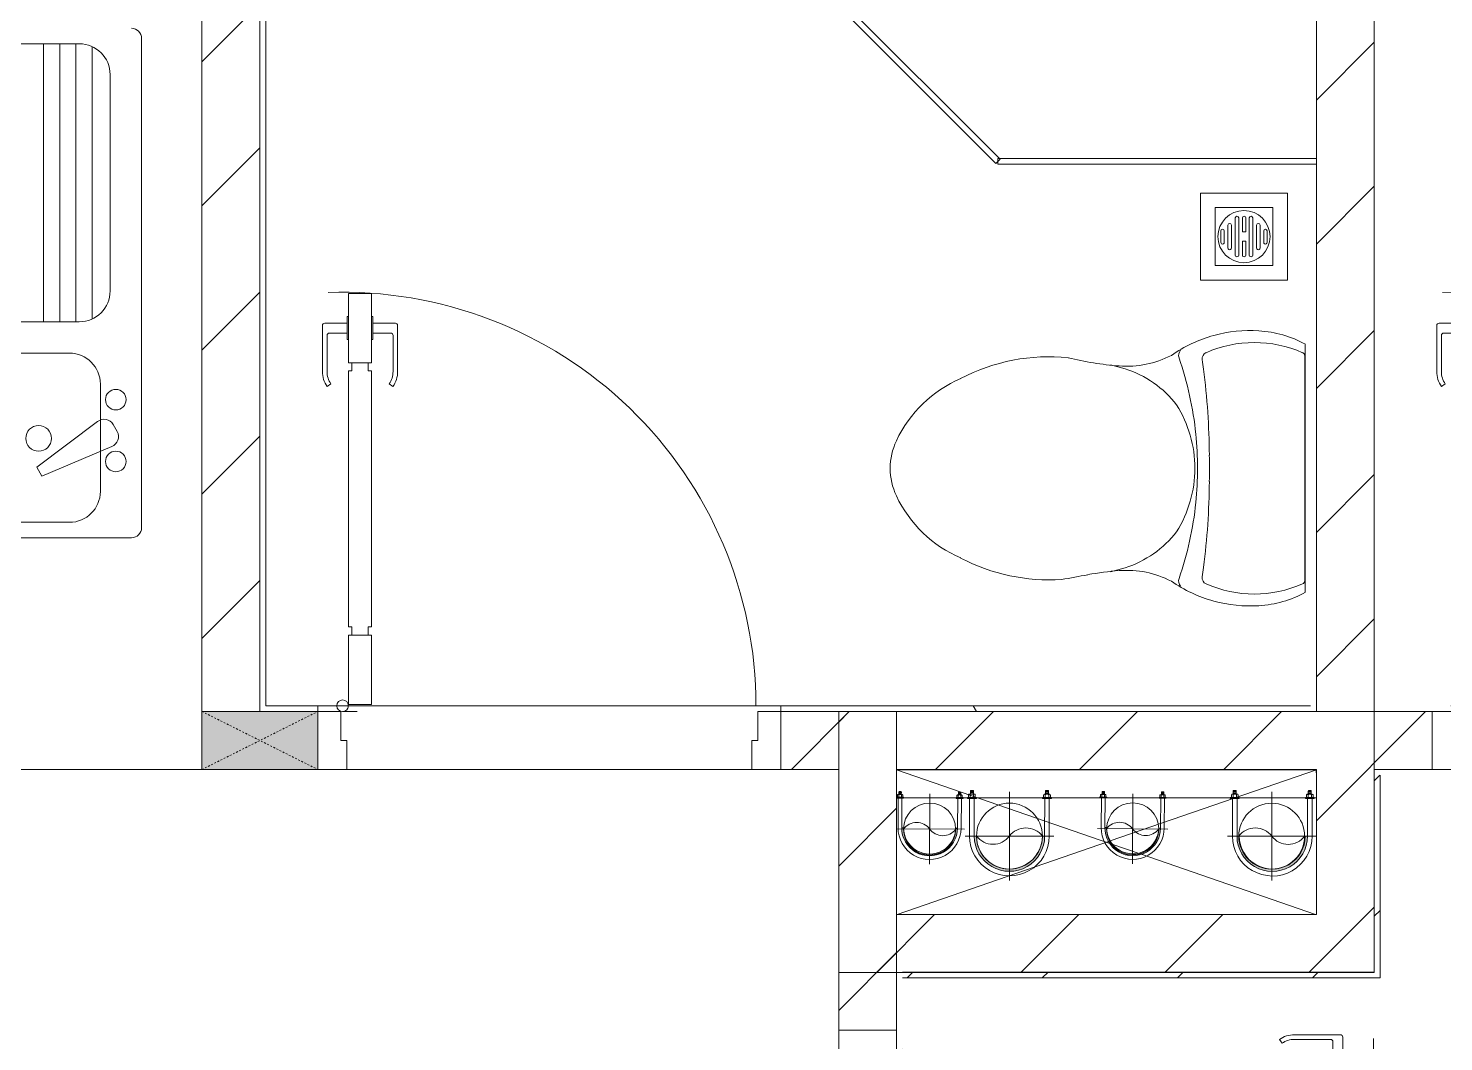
# Model space of a CAD drawing. Header units: millimetres. Extents: x -24439 to 198341, y -52871 to 149926.
# Drawn here: x 73128 to 75573, y 30667 to 32417 of the extents above; entities that cross this region are included whole.
import ezdxf

# ---------------------------------------------------------------- set-up
doc = ezdxf.new("R2010")
doc.units = ezdxf.units.MM
doc.linetypes.add('Dash', pattern=[6, 3, -3])
doc.linetypes.add('IMPORT-CENTER _3_', pattern=[10.16, 6.35, -1.27, 1.27, -1.27])
for name, color, linetype, lineweight in [('0-1', 7, 'Continuous', 5), ('0-2', 9, 'Continuous', 9), ('A-CLNG', 13, 'Continuous', 9), ('A-DETL-GENF-1', 9, 'Continuous', 9), ('A-DOOR-1', 9, 'Continuous', 9), ('A-FLOR-1', 9, 'Continuous', 9), ('A-GLAZ-CURT-1', 9, 'Continuous', 9), ('A-WALL-1', 253, 'Continuous', 18), ('A-WALL-2', 9, 'Continuous', 9), ('A-WALL-3', 113, 'Continuous', 18), ('A-WALL-PATT-1', 10, 'Continuous', 9), ('A-WALL-PATT-2', 9, 'Continuous', 9), ('A-WALL-PATT-3', 111, 'Continuous', 9), ('G-IMPT', 8, 'Continuous', 9), ('G-IMPT-2', 8, 'IMPORT-CENTER _3_', 9), ('I-FURN-1', 9, 'Continuous', 9), ('I-WALL-1', 253, 'Continuous', 18), ('I-WALL-2', 9, 'Continuous', 9), ('M-EQPM', 50, 'Continuous', 9), ('M-EQPM-1', 9, 'Continuous', 9), ('P-SANR-FIXT-1', 9, 'Continuous', 9), ('S-COLS-2', 253, 'Continuous', 18), ('S-COLS-3', 9, 'Continuous', 9), ('S-COLS-HDLN-1', 9, 'Dash', 9)]:
    doc.layers.add(name, color=color, linetype=linetype, lineweight=lineweight)
pattern_1 = [(45, (0, 0), (-124.4508, 124.4508), [])]
pattern_2 = [(45, (0, 0), (-116.67262, 116.67262), [])]

# ---------------------------------------------------------------- blocks, each defined once
blk = doc.blocks.new('DOOR_CW_01 CANH MO-PANEL KINH - DIG_02-800x2200-CỬA NHÔM KÍNH-400864-TKCS_MB ĐỊNH VỊ CAO ĐỘ THIẾT KẾ')
at = {"layer": 'A-DETL-GENF-1'}
for p, q in [((-347, 772), (-307, 772)), ((-347, 652), (-347, 772)), ((-307, 772), (-307, 652)), ((-392, 637), (-392, 716.5)), ((-349, 720.5), (-388, 720.5)), ((-349, 731.8), (-347, 731.8)), ((-349, 692.2), (-349, 731.8)), ((-347, 692.2), (-347, 731.8)), ((-307, 692.2), (-307, 731.8)), ((-305, 731.8), (-307, 731.8)), ((-305, 692.2), (-305, 731.8)), ((-305, 720.5), (-266, 720.5)), ((-262, 637), (-262, 716.5)), ((-384, 699.5), (-384, 637)), ((-349, 703.5), (-380, 703.5)), ((-347, 692.2), (-349, 692.2)), ((-307, 692.2), (-305, 692.2)), ((-305, 703.5), (-274, 703.5)), ((-270, 699.5), (-270, 637)), ((-307, 652), (-347, 652)), ((-347, 638), (-341, 638)), ((-347, 638), (-347, 196)), ((-313, 652), (-341, 652)), ((-341, 652), (-341, 638)), ((-313, 638), (-313, 652)), ((-307, 638), (-313, 638)), ((-307, 196), (-307, 638)), ((-383.9, 611.2), (-377.3, 615.8)), ((-270.1, 611.2), (-276.7, 615.8)), ((-347, 196), (-341, 196)), ((-341, 196), (-341, 182)), ((-307, 196), (-313, 196)), ((-313, 182), (-313, 196)), ((-307, 182), (-347, 182)), ((-347, 182), (-347, 62)), ((-341, 182), (-313, 182)), ((-307, 62), (-307, 182)), ((-347, 62), (-307, 62))]:
    blk.add_line(p, q, dxfattribs=at)
blk.add_circle((-357, 60), 10, dxfattribs=at)
for centre, radius, start, end in [((-357, 60), 714, 360, 92), ((-388, 716.5), 4, 90, 180), ((-266, 716.5), 4, 0, 90), ((-380, 699.5), 4, 90, 180), ((-274, 699.5), 4, 0, 90), ((-347, 637), 45, 180, 215), ((-347, 637), 37, 180, 215), ((-307, 637), 37, 325, 0), ((-307, 637), 45, 325, 0)]:
    blk.add_arc(centre, radius, start, end, dxfattribs=at)
at = {"layer": 'A-DOOR-1'}
for p, q in [((-360, 50), (-400, 50)), ((-400, 50), (-400, -50)), ((-360, 0), (-360, 50)), ((-357, 50), (-332, 50)), ((400, 50), (360, 50)), ((360, 50), (360, 0)), ((400, -50), (400, 50)), ((-350, 0), (-360, 0)), ((-350, -50), (-350, 0)), ((360, 0), (350, 0)), ((350, 0), (350, -50)), ((-400, -50), (-350, -50)), ((350, -50), (400, -50))]:
    blk.add_line(p, q, dxfattribs=at)
blk = doc.blocks.new('TOILET - TOILET-348229-TKCS_MB ĐỊNH VỊ CAO ĐỘ THIẾT KẾ')
at = {"layer": 'P-SANR-FIXT-1'}
for p, q in [((214.2, -19.1), (-214.2, -19.1)), ((194, -19.9), (-194, -19.9)), ((-171.7, -330.3), (-178.6, -355.5)), ((171.7, -330.3), (178.6, -355.5))]:
    blk.add_line(p, q, dxfattribs=at)
for centre, radius, start, end in [((-46.1, -111.1), 191.6, 151.2809, 176.4513), ((-9.8, -107.2), 207.3, 156.2862, 203.7138), ((-193.7, -26.4), 6.48, 92.3168, 156.2862), ((193.7, -26.4), 6.48, 23.7138, 87.6832), ((9.8, -107.2), 207.3, 336.2862, 23.7138), ((46.1, -111.1), 191.6, 3.5487, 28.7191), ((1.9, -114.1), 239.7, 176.4513, 195.2961), ((-1.9, -114.1), 239.7, 344.7039, 3.5487), ((-4, -115.7), 233.6, 195.2961, 215.2147), ((-189.1, -185.5), 11.7, 205.4105, 277.5788), ((178.9, -2951.3), 2778.4, 97.2351, 97.5788), ((-14.3, -1400.4), 1215.6, 90.3974, 97.407), ((0, -3462.8), 3278, 89.6026, 90.3974), ((14.3, -1400.4), 1215.6, 82.593, 89.6026), ((-178.9, -2951.3), 2778.4, 82.4212, 82.7649), ((189.1, -185.5), 11.7, 262.4212, 334.5895), ((4, -115.7), 233.6, 324.7853, 344.7039), ((0.6, -792.1), 586.9, 95.8322, 108.9927), ((0, -416), 206.1, 90, 122.0732), ((0, -786.7), 581.5, 84.1678, 95.8322), ((0, -416), 206.1, 57.9268, 90), ((-0.6, -792.1), 586.9, 71.0073, 84.1678), ((-195, -224.1), 13.8, 230.6724, 288.9927), ((-0.4, -384), 179.5, 127.4036, 162.5964), ((0.4, -384), 179.5, 17.4036, 52.5964), ((195, -224.1), 13.8, 251.0073, 309.3276), ((-343.5, -327.4), 167.3, 355.4559, 27.38), ((343.5, -327.4), 167.3, 152.62, 184.5441), ((-719.2, -297.5), 544.3, 346.0536, 355.4559), ((719.2, -297.5), 544.3, 184.5441, 190.2879), ((-1948.3, -805.1), 2171.2, 9.681, 10.8949), ((137.1, -461.2), 329.8, 174.3487, 207.6878), ((-137.1, -461.2), 329.8, 332.3122, 3.6835), ((45.1, -528.6), 217.6, 203.2216, 244.7718), ((-45.1, -528.6), 217.6, 295.2282, 336.7784), ((0, -624.4), 111.7, 244.7718, 295.2282)]:
    blk.add_arc(centre, radius, start, end, dxfattribs=at)
blk = doc.blocks.new('System Panel - Glazed-579079-TKCS_MB ĐỊNH VỊ CAO ĐỘ THIẾT KẾ')
at = {"layer": 'A-GLAZ-CURT-1'}
for p, q in [((275, 5), (-275, 5)), ((-275, 5), (-275, -5)), ((275, -5), (275, 5)), ((-275, -5), (275, -5))]:
    blk.add_line(p, q, dxfattribs=at)
blk = doc.blocks.new('System Panel - Glazed-579080-TKCS_MB ĐỊNH VỊ CAO ĐỘ THIẾT KẾ')
at = {"layer": 'A-GLAZ-CURT-1'}
for p, q in [((353.6, 5), (-353.6, 5)), ((-353.6, 5), (-353.6, -5)), ((353.6, -5), (353.6, 5)), ((-353.6, -5), (353.6, -5))]:
    blk.add_line(p, q, dxfattribs=at)
blk = doc.blocks.new('DOOR_CW_01 CANH MO-PANEL KINH - DIW_01-900x2200-CỬA GỖ VÂN LAMINATE-553393-TKCS_MB ĐỊNH VỊ CAO ĐỘ THIẾT KẾ')
at = {"layer": 'A-DETL-GENF-1'}
for p, q in [((-397, 872), (-357, 872)), ((-397, 752), (-397, 872)), ((-357, 872), (-357, 752)), ((-399, 831.8), (-397, 831.8)), ((-399, 792.2), (-399, 831.8)), ((-397, 792.2), (-397, 831.8)), ((-357, 792.2), (-357, 831.8)), ((-355, 831.8), (-357, 831.8)), ((-355, 792.2), (-355, 831.8)), ((-442, 737), (-442, 816.5)), ((-399, 820.5), (-438, 820.5)), ((-355, 820.5), (-316, 820.5)), ((-312, 737), (-312, 816.5)), ((-434, 799.5), (-434, 737)), ((-399, 803.5), (-430, 803.5)), ((-397, 792.2), (-399, 792.2)), ((-357, 792.2), (-355, 792.2)), ((-355, 803.5), (-324, 803.5)), ((-320, 799.5), (-320, 737)), ((-357, 752), (-397, 752)), ((-397, 738), (-391, 738)), ((-397, 738), (-397, 196)), ((-363, 752), (-391, 752)), ((-391, 752), (-391, 738)), ((-363, 738), (-363, 752)), ((-357, 738), (-363, 738)), ((-357, 196), (-357, 738)), ((-433.9, 711.2), (-427.3, 715.8)), ((-320.1, 711.2), (-326.7, 715.8)), ((-397, 196), (-391, 196)), ((-391, 196), (-391, 182)), ((-357, 196), (-363, 196)), ((-363, 182), (-363, 196)), ((-357, 182), (-397, 182)), ((-397, 182), (-397, 62)), ((-391, 182), (-363, 182)), ((-357, 62), (-357, 182)), ((-397, 62), (-357, 62))]:
    blk.add_line(p, q, dxfattribs=at)
blk.add_circle((-407, 60), 10, dxfattribs=at)
for centre, radius, start, end in [((-407, 60), 814, 360, 92), ((-438, 816.5), 4, 90, 180), ((-316, 816.5), 4, 0, 90), ((-430, 799.5), 4, 90, 180), ((-324, 799.5), 4, 360, 90), ((-397, 737), 45, 180, 215), ((-397, 737), 37, 180, 215), ((-357, 737), 37, 325, 0), ((-357, 737), 45, 325, 0)]:
    blk.add_arc(centre, radius, start, end, dxfattribs=at)
at = {"layer": 'A-DOOR-1'}
for p, q in [((-410, 50), (-450, 50)), ((-450, 50), (-450, -50)), ((-410, 0), (-410, 50)), ((-407, 50), (-382, 50)), ((450, 50), (410, 50)), ((410, 50), (410, 0)), ((450, -50), (450, 50)), ((-400, 0), (-410, 0)), ((-400, -50), (-400, 0)), ((410, 0), (400, 0)), ((400, 0), (400, -50)), ((-450, -50), (-400, -50)), ((400, -50), (450, -50))]:
    blk.add_line(p, q, dxfattribs=at)
blk = doc.blocks.new('HE BEP B_ - HE BEP B_-437036-TKCS_MB ĐỊNH VỊ CAO ĐỘ THIẾT KẾ')
at = {"layer": 'I-FURN-1'}
for p, q in [((0, 1600), (-600, 1600)), ((0, 1600), (-600, 1600)), ((-478.1, 1200), (-121.9, 1200)), ((-495.6, 337.9), (-495.6, 1182.5)), ((-184.4, 1173.3), (-371.1, 1173.3)), ((-424.5, 1120), (-424.5, 934.5)), ((-444.4, 1042.1), (-323.5, 1093.7)), ((-314.6, 1078.3), (-419.7, 999.4)), ((-323.5, 1093.7), (-314.6, 1078.3)), ((-453.5, 1016.6), (-446.4, 1004.2)), ((-371.1, 881.2), (-184.4, 881.2)), ((-410.2, 351.9), (-410.2, 822.3)), ((-183.5, 827.2), (-388, 827.2)), ((-382.2, 347.1), (-382.2, 827.2)), ((-354.2, 347.1), (-354.2, 827.2)), ((-326.2, 347.1), (-326.2, 827.2)), ((-441.3, 773.8), (-441.3, 400.4)), ((-388, 347.1), (-183.5, 347.1))]:
    blk.add_line(p, q, dxfattribs=at)
for centre, radius in [((-451.1, 1068.2), 17.8), ((-317.8, 1028.4), 22.2), ((-451.1, 961.5), 17.8)]:
    blk.add_circle(centre, radius, dxfattribs=at)
for centre, radius, start, end in [((-478.1, 1182.5), 17.5, 90, 180), ((-371.1, 1120), 53.3, 90, 180), ((-438.1, 1025.5), 17.8, 110.5379, 209.9521), ((-431, 1013.1), 17.8, 209.9521, 309.4618), ((-371.1, 934.5), 53.3, 180, 270), ((-388, 773.8), 53.3, 90, 180), ((-388, 400.4), 53.3, 180, 270), ((-478.1, 337.9), 17.5, 180, 270)]:
    blk.add_arc(centre, radius, start, end, dxfattribs=at)
blk = doc.blocks.new('THU NUOC - THU NUOC-V59-TKCS_MB ĐỊNH VỊ CAO ĐỘ THIẾT KẾ')
at = {"layer": 'M-EQPM-1'}
for p, q in [((-66.3, -70.6), (-66.3, 79.4)), ((-66.3, 79.4), (83.7, 79.4)), ((83.7, 79.4), (83.7, -70.6)), ((58.7, 54.4), (-41.3, 54.4)), ((-41.3, 54.4), (-41.3, -45.6)), ((58.7, -45.6), (58.7, 54.4)), ((-11, 32.1), (28.5, 32.1)), ((28.5, 26.1), (-11, 26.1)), ((-1.1, 44.5), (18.5, 44.5)), ((18.5, 38.5), (-1.1, 38.5)), ((-23.3, 19.6), (40.9, 19.6)), ((40.9, 13.6), (-23.3, 13.6)), ((-23.3, 7.2), (0.7, 7.2)), ((0.7, 1.2), (-23.3, 1.2)), ((0.7, 7.2), (0.7, 1.2)), ((16.7, 1.2), (16.7, 7.2)), ((16.7, 7.2), (40.9, 7.2)), ((40.9, 1.2), (16.7, 1.2)), ((-23.3, -4.8), (40.9, -4.8)), ((40.9, -10.8), (-23.3, -10.8)), ((-11, -17.3), (28.5, -17.3)), ((28.5, -23.3), (-11, -23.3)), ((-41.3, -45.6), (58.7, -45.6)), ((-1.1, -29.6), (18.5, -29.6)), ((18.5, -35.6), (-1.1, -35.6)), ((83.7, -70.6), (-66.3, -70.6))]:
    blk.add_line(p, q, dxfattribs=at)
for centre, radius, start, end in [((8.7, 4.4), 45, 0, 180), ((8.7, 4.4), 45, 360, 180), ((-11, 29.1), 3, 90, 270), ((-1.1, 41.5), 3, 90, 270), ((18.5, 41.5), 3, 270, 90), ((28.5, 29.1), 3, 270, 90), ((8.7, 4.4), 45, 180, 0), ((8.7, 4.4), 45, 180, 360), ((-23.3, 16.6), 3, 90, 270), ((-23.3, 4.2), 3, 90, 270), ((40.9, 16.6), 3, 270, 90), ((40.9, 4.2), 3, 270, 90), ((-23.3, -7.8), 3, 90, 270), ((-11, -20.3), 3, 90, 270), ((28.5, -20.3), 3, 270, 90), ((40.9, -7.8), 3, 270, 90), ((-1.1, -32.6), 3, 90, 270), ((18.5, -32.6), 3, 270, 90)]:
    blk.add_arc(centre, radius, start, end, dxfattribs=at)
blk = doc.blocks.new('G1_SOF - BO TRU - 100x200-V64-TKCS_MB ĐỊNH VỊ CAO ĐỘ THIẾT KẾ')
at = {"layer": 'S-COLS-3'}
blk.add_hatch(color=256, dxfattribs=at).paths.add_polyline_path([(-50, -100), (50, -100), (50, 100), (-50, 100)])
at = {"layer": 'S-COLS-2'}
for p, q in [((50, 100), (-50, 100)), ((-50, 100), (-50, -100)), ((50, -100), (50, 100))]:
    blk.add_line(p, q, dxfattribs=at)
at = {"layer": 'S-COLS-HDLN-1'}
for p, q in [((50, 100), (-50, -100)), ((-50, 100), (50, -100))]:
    blk.add_line(p, q, dxfattribs=at)
blk = doc.blocks.new('NCV_TKTC_TANG 1_rvt-1-TKCS_MB ĐỊNH VỊ CAO ĐỘ THIẾT KẾ')
at = {"layer": 'A-WALL-PATT-1'}
h = blk.add_hatch(dxfattribs=at)
h.set_pattern_fill('FP_2', color=256, style=0, pattern_type=2)
h.set_pattern_definition(pattern_1)
h.paths.add_polyline_path([(73427.6, 31236.9), (73527.6, 31236.9), (73527.6, 33336.9), (73427.6, 33336.9), (73427.6, 31980.8)])
h = blk.add_hatch(dxfattribs=at)
h.set_pattern_fill('FP_2', color=256, style=0, pattern_type=2)
h.set_pattern_definition(pattern_1)
h.paths.add_polyline_path([(75452.6, 31236.9), (75452.6, 33336.9), (75352.6, 33336.9), (75352.6, 31236.9)])
h = blk.add_hatch(dxfattribs=at)
h.set_pattern_fill('FP_4', color=256, style=0, pattern_type=2)
h.set_pattern_definition([(0, (0, 0), (894.08, 223.52), [73.762, -596.798, 73.762, -596.798, -3576.32]), (0, (0, 0), (894.08, 223.52), [-1341.12, 73.762, -1267.358, 73.762, -596.798, -1564.64]), (0, (0, 0), (894.08, 223.52), [-3352.8, 73.762, -373.278, 73.762, -1043.838]), (120, (335.28, 111.76), (-640.614, 662.536), [73.762, -596.798, 73.762, -4173.118]), (120, (335.28, 111.76), (-640.614, 662.536), [-744.322, -596.798, 73.762, -1267.358, -2235.2]), (120, (335.28, 111.76), (-640.614, 662.536), [-2682.24, 73.762, -596.798, 73.762, -1490.878]), (120, (335.28, 111.76), (-640.614, 662.536), [-3426.562, -373.278, 73.762, -1043.838]), (240, (447.04, 558.8), (-253.466, -886.056), [73.762, -596.798, 73.762, -4173.118]), (240, (447.04, 558.8), (-253.466, -886.056), [-744.322, -596.798, 73.762, -1267.358, -2235.2]), (240, (447.04, 558.8), (-253.466, -886.056), [-2682.24, 73.762, -596.798, 73.762, -1490.878]), (240, (447.04, 558.8), (-253.466, -886.056), [-3426.562, -373.278, 73.762, -1043.838])])
h.paths.add_polyline_path([(73627.6, 31236.9), (73627.6, 31246.9), (73527.6, 31246.9), (73527.6, 31236.9)])
h.paths.add_polyline_path([(75342.6, 31236.9), (75342.6, 31246.9), (74427.6, 31246.9), (74427.6, 31236.9), (74955.6, 31236.9)])
h = blk.add_hatch(dxfattribs=at)
h.set_pattern_fill('FP_2', color=256, style=0, pattern_type=2)
h.set_pattern_definition(pattern_1)
h.paths.add_polyline_path([(74427.6, 31136.9), (74627.6, 31136.9), (74627.6, 31236.9), (74427.6, 31236.9), (74427.6, 31186.9)])
h = blk.add_hatch(dxfattribs=at)
h.set_pattern_fill('FP_2', color=256, style=0, pattern_type=2)
h.set_pattern_definition(pattern_1)
h.paths.add_polyline_path([(76352.6, 31136.9), (77252.6, 31136.9), (77252.6, 31236.9), (76352.6, 31236.9), (76352.6, 31186.9)])
h.paths.add_polyline_path([(75552.6, 31136.9), (75552.6, 31236.9), (75452.6, 31236.9), (75452.6, 31136.9)])
h = blk.add_hatch(dxfattribs=at)
h.set_pattern_fill('FP_2', color=256, style=0, pattern_type=2)
h.set_pattern_definition(pattern_1)
h.paths.add_polyline_path([(74527.6, 24736.9), (74627.6, 24736.9), (74627.6, 28836.9), (74527.6, 28836.9), (74527.6, 25077)])
h.paths.add_polyline_path([(74577.6, 29036.9), (74627.6, 29036.9), (74627.6, 29786.9), (74527.6, 29786.9), (74527.6, 29036.9), (74538, 29036.9)])
h.paths.add_polyline_path([(74577.6, 30686.9), (74627.6, 30686.9), (74627.6, 31136.9), (74527.6, 31136.9), (74527.6, 30686.9)])
at = {"layer": 'A-WALL-PATT-2'}
h = blk.add_hatch(dxfattribs=at)
h.set_pattern_fill('FP_3', color=256, style=0, pattern_type=2)
h.set_pattern_definition(pattern_2)
h.paths.add_polyline_path([(75462.6, 30776.9), (75462.6, 31126.9), (75452.6, 31126.9), (75452.6, 30776.9)])
h = blk.add_hatch(dxfattribs=at)
h.set_pattern_fill('FP_3', color=256, style=0, pattern_type=2)
h.set_pattern_definition(pattern_2)
h.paths.add_polyline_path([(74637.6, 30776.9), (75452.6, 30776.9), (75452.6, 30786.9), (74637.6, 30786.9)])
at = {"layer": 'A-FLOR-1'}
blk.add_line((74377.6, 31136.9), (73677.6, 31136.9), dxfattribs=at)
at = {"layer": 'A-WALL-1'}
for p, q in [((73427.6, 33336.9), (73427.6, 31236.9)), ((73527.6, 31236.9), (73527.6, 33336.9)), ((75352.6, 33336.9), (75352.6, 31236.9)), ((75452.6, 31236.9), (75452.6, 33336.9)), ((74627.6, 31136.9), (74627.6, 31236.9)), ((75352.6, 31236.9), (75452.6, 31236.9)), ((75452.6, 31236.9), (75452.6, 31136.9)), ((74517.6, 31136.9), (74527.6, 31136.9)), ((74627.6, 30786.9), (74627.6, 31136.9))]:
    blk.add_line(p, q, dxfattribs=at)
at = {"layer": 'A-WALL-2'}
for p, q in [((74627.6, 31236.9), (74427.6, 31236.9)), ((74427.6, 31236.9), (74627.6, 31236.9)), ((75552.6, 31236.9), (75452.6, 31236.9)), ((74377.6, 31136.9), (73677.6, 31136.9)), ((74427.6, 31136.9), (74517.6, 31136.9)), ((74527.6, 31136.9), (74527.6, 30686.9)), ((75452.6, 31136.9), (75552.6, 31136.9)), ((74627.6, 30686.9), (74627.6, 30786.9))]:
    blk.add_line(p, q, dxfattribs=at)
at = {"layer": 'I-WALL-1'}
for p, q in [((73527.6, 33326.9), (73527.6, 31246.9)), ((73537.6, 31246.9), (73537.6, 33326.9)), ((73527.6, 31246.9), (73527.6, 31236.9)), ((73627.6, 31246.9), (73537.6, 31246.9)), ((73627.6, 31236.9), (73627.6, 31246.9)), ((75342.6, 31246.9), (74427.6, 31246.9)), ((74427.6, 31246.9), (74427.6, 31236.9)), ((74627.6, 31236.9), (75342.6, 31236.9)), ((75452.6, 31126.9), (75452.6, 30786.9)), ((75462.6, 30776.9), (75462.6, 31126.9)), ((75452.6, 30786.9), (74637.6, 30786.9)), ((74637.6, 30776.9), (75452.6, 30776.9)), ((75452.6, 30776.9), (75462.6, 30776.9))]:
    blk.add_line(p, q, dxfattribs=at)
at = {"layer": 'I-WALL-2'}
blk.add_line((73627.6, 31246.9), (74427.6, 31246.9), dxfattribs=at)
at = {"layer": 'A-DOOR-1'}
for p in [(74027.6, 31186.9), (75952.6, 31186.9)]:
    blk.add_blockref('DOOR_CW_01 CANH MO-PANEL KINH - DIG_02-800x2200-CỬA NHÔM KÍNH-400864-TKCS_MB ĐỊNH VỊ CAO ĐỘ THIẾT KẾ', p, dxfattribs=at)
at = {"layer": 'A-DOOR-1', "rotation": 269.9999999999995}
blk.add_blockref('DOOR_CW_01 CANH MO-PANEL KINH - DIW_01-900x2200-CỬA GỖ VÂN LAMINATE-553393-TKCS_MB ĐỊNH VỊ CAO ĐỘ THIẾT KẾ', (74577.6, 30236.9), dxfattribs=at)
at = {"layer": 'A-GLAZ-CURT-1'}
for name, p, rotation in [('System Panel - Glazed-579080-TKCS_MB ĐỊNH VỊ CAO ĐỘ THIẾT KẾ', (74552.6, 32436.9), 314.9999999999997), ('System Panel - Glazed-579079-TKCS_MB ĐỊNH VỊ CAO ĐỘ THIẾT KẾ', (75077.6, 32186.9), 180)]:
    blk.add_blockref(name, p, dxfattribs=dict(at, rotation=rotation))
at = {"layer": 'I-FURN-1', "rotation": 180}
blk.add_blockref('HE BEP B_ - HE BEP B_-437036-TKCS_MB ĐỊNH VỊ CAO ĐỘ THIẾT KẾ', (72827.6, 32736.9), dxfattribs=at)
at = {"layer": 'M-EQPM-1', "rotation": 90.0000000000001}
blk.add_blockref('THU NUOC - THU NUOC-V59-TKCS_MB ĐỊNH VỊ CAO ĐỘ THIẾT KẾ', (75232, 32048.2), dxfattribs=at)
at = {"layer": 'P-SANR-FIXT-1', "rotation": 269.9999999999995}
blk.add_blockref('TOILET - TOILET-348229-TKCS_MB ĐỊNH VỊ CAO ĐỘ THIẾT KẾ', (75352.6, 31656.9), dxfattribs=at)
at = {"layer": 'S-COLS-3', "rotation": 89.9999999999993}
blk.add_blockref('G1_SOF - BO TRU - 100x200-V64-TKCS_MB ĐỊNH VỊ CAO ĐỘ THIẾT KẾ', (73527.6, 31186.9), dxfattribs=at)
blk = doc.blocks.new('TKTC_XREF_251221_MB TANG 1 - TKTC_XREF_260130_MB TANG 1_dwg_CUM U_DN100-V254-TKCS_MB ĐỊNH VỊ CAO ĐỘ THIẾT KẾ')
at = {"layer": 'G-IMPT'}
blk.add_hatch(color=256, dxfattribs=at).paths.add_polyline_path([(61, 0), (58.9, 15.8), (52.2, 31.3), (43.1, 43.1), (30.5, 52.8), (15.8, 58.9), (0, 61), (0, 57), (14.8, 55.1), (28.5, 49.4), (40.3, 40.3), (52.3, 21.4), (55.1, 14.8), (57, 0), (52.6, -20.6), (49.4, -28.5), (40.3, -40.3), (28.5, -49.4), (14.8, -55.1), (0, -57), (0, -61), (15.8, -58.9), (30.5, -52.8), (43.1, -43.1), (52.8, -30.5), (58.9, -15.8)])
for p, q in [((-79.1, 66.6), (-79.1, 63.4)), ((-76.6, 66.6), (-76.6, 63.4)), ((-74.6, 66.6), (-74.6, 63.4)), ((-72.7, 69.3), (-72.7, 60.7)), ((-66.9, 67.9), (-71.7, 67.9)), ((-66.9, 62.1), (-71.7, 62.1)), ((-65, 69), (0, 69)), ((-72.7, -60.7), (-72.7, -69.3)), ((-79.1, -63.4), (-79.1, -66.6)), ((-76.6, -63.4), (-76.6, -66.6)), ((-74.6, -63.4), (-74.6, -66.6)), ((-66.9, -62.1), (-71.7, -62.1)), ((-66.9, -67.9), (-71.7, -67.9)), ((-66.9, -72.7), (-66.9, -70.8)), ((-65, -69), (0, -69))]:
    blk.add_line(p, q, dxfattribs=at)
at = {"layer": 'G-IMPT', "flags": 128}
for points in [[(-72.7, 67.6), (-78.1, 67.6), (-78.1, 62.4), (-72.7, 62.4)], [(-71.7, 59.2), (-66.9, 59.2), (-66.9, 70.8), (-71.7, 70.8)], [(-66.9, 70.8), (-66.9, 72.7), (-65, 72.7), (-65, 57.3), (-66.9, 57.3), (-66.9, 59.2)], [(-65, 61), (0, 61), (0, 57)], [(-71.7, -70.8), (-66.9, -70.8), (-66.9, -59.2), (-71.7, -59.2)], [(-66.9, -59.2), (-66.9, -57.3), (-65, -57.3), (-65, -72.6)], [(-65, -61), (0, -61), (0, -57)], [(-72.7, -62.4), (-78.1, -62.4), (-78.1, -67.6), (-72.7, -67.6)]]:
    blk.add_lwpolyline(points, dxfattribs=at)
at = {"layer": 'G-IMPT'}
for centre, radius, start, end in [((-78.1, 66.6), 0.96, 90, 180), ((-78.1, 63.4), 0.96, 180, 270), ((-71.1, 69.3), 1.56, 112.6199, 247.3801), ((-67.9, 65), 4.8, 143.1301, 216.8699), ((-71.1, 60.7), 1.56, 112.6199, 247.3801), ((0, 0), 69, 270, 90), ((0, 0), 61, 270, 90), ((0, 0), 57, 270, 90), ((-71.1, -60.7), 1.56, 112.6199, 247.3801), ((-78.1, -63.4), 0.96, 90, 180), ((-78.1, -66.6), 0.96, 180, 270), ((-67.9, -65), 4.8, 143.1301, 216.8699), ((-71.1, -69.3), 1.56, 112.6199, 247.3801)]:
    blk.add_arc(centre, radius, start, end, dxfattribs=at)
blk = doc.blocks.new('TKTC_XREF_251221_MB TANG 1 - TKTC_XREF_260130_MB TANG 1_dwg_$cc-V255-TKCS_MB ĐỊNH VỊ CAO ĐỘ THIẾT KẾ')
at = {"layer": 'G-IMPT'}
blk.add_circle((0, 0), 0.5, dxfattribs=at)
for centre, radius, start, end in [((0, 0), 0.5, 90, 270), ((0.188, 0.25), 0.313, 126.8699, 233.1301), ((-0.188, -0.25), 0.313, 306.8699, 53.1301)]:
    blk.add_arc(centre, radius, start, end, dxfattribs=at)
at = {"layer": 'G-IMPT-2'}
for p, q in [((0, -0.633), (0, 0.673)), ((-0.673, 0), (0.673, 0))]:
    blk.add_line(p, q, dxfattribs=at)
blk = doc.blocks.new('TKTC_XREF_251221_MB TANG 1 - TKTC_XREF_260130_MB TANG 1_dwg_$cc-4202114-TKCS_MB ĐỊNH VỊ CAO ĐỘ THIẾT KẾ')
at = {"layer": 'G-IMPT'}
blk.add_circle((0, 0), 0.5, dxfattribs=at)
for centre, radius, start, end in [((0, 0), 0.5, 90, 270), ((0.188, 0.25), 0.313, 126.8699, 233.1301), ((-0.188, -0.25), 0.313, 306.8699, 53.1301)]:
    blk.add_arc(centre, radius, start, end, dxfattribs=at)
at = {"layer": 'G-IMPT-2'}
for p, q in [((0, -0.673), (0, 0.673)), ((-0.673, 0), (0.673, 0))]:
    blk.add_line(p, q, dxfattribs=at)
blk = doc.blocks.new('TKTC_XREF_251221_MB TANG 1 - TKTC_XREF_260130_MB TANG 1_dwg_CUM U_DN100-4202115-TKCS_MB ĐỊNH VỊ CAO ĐỘ THIẾT KẾ')
at = {"layer": 'G-IMPT'}
blk.add_hatch(color=256, dxfattribs=at).paths.add_polyline_path([(0, -61), (0, -57), (14.8, -55.1), (28.5, -49.4), (40.3, -40.3), (49.4, -28.5), (55.1, -14.8), (57, 0), (55.1, 14.8), (49.4, 28.5), (40.3, 40.3), (28.5, 49.4), (14.8, 55.1), (0, 57), (0, 61), (15.8, 58.9), (35.4, 49), (43.1, 43.1), (52.8, 30.5), (58.9, 15.8), (61, 0), (58.9, -15.8), (52.8, -30.5), (43.1, -43.1), (30.5, -52.8), (15.8, -58.9)])
for p, q in [((-79.1, 66.6), (-79.1, 63.4)), ((-76.6, 66.6), (-76.6, 63.4)), ((-74.6, 66.6), (-74.6, 63.4)), ((-72.7, 69.3), (-72.7, 60.7)), ((-66.9, 67.9), (-71.7, 67.9)), ((-66.9, 62.1), (-71.7, 62.1)), ((-65, 69), (0, 69)), ((-79.1, -63.4), (-79.1, -66.6)), ((-76.6, -63.4), (-76.6, -66.6)), ((-74.6, -63.4), (-74.6, -66.6)), ((-72.7, -60.7), (-72.7, -69.3)), ((-66.9, -62.1), (-71.7, -62.1)), ((-66.9, -67.9), (-71.7, -67.9)), ((-65, -69), (0, -69))]:
    blk.add_line(p, q, dxfattribs=at)
at = {"layer": 'G-IMPT', "flags": 128}
for points in [[(-72.7, 67.6), (-78.1, 67.6), (-78.1, 62.4), (-72.7, 62.4)], [(-71.7, 59.2), (-66.9, 59.2), (-66.9, 70.8), (-71.7, 70.8)], [(-66.9, 70.8), (-66.9, 72.7), (-65, 72.7), (-65, 57.3), (-66.9, 57.3), (-66.9, 59.2)], [(-65, 61), (0, 61), (0, 57)], [(-72.7, -62.4), (-78.1, -62.4), (-78.1, -67.6), (-72.7, -67.6)], [(-71.7, -70.8), (-66.9, -70.8), (-66.9, -59.2), (-71.7, -59.2)], [(-66.9, -59.2), (-66.9, -57.3), (-65, -57.3), (-65, -72.7), (-66.9, -72.7), (-66.9, -70.8)], [(-65, -61), (0, -61), (0, -57)]]:
    blk.add_lwpolyline(points, dxfattribs=at)
at = {"layer": 'G-IMPT'}
for centre, radius, start, end in [((-78.1, 66.6), 0.96, 90, 180), ((-78.1, 63.4), 0.96, 180, 270), ((-71.1, 69.3), 1.56, 112.6199, 247.3801), ((-67.9, 65), 4.8, 143.1301, 216.8699), ((-71.1, 60.7), 1.56, 112.6199, 247.3801), ((0, 0), 69, 270, 90), ((0, 0), 61, 270, 90), ((0, 0), 57, 270, 90), ((-78.1, -63.4), 0.96, 90, 180), ((-78.1, -66.6), 0.96, 180, 270), ((-71.1, -60.7), 1.56, 112.6199, 247.3801), ((-67.9, -65), 4.8, 143.1301, 216.8699), ((-71.1, -69.3), 1.56, 112.6199, 247.3801)]:
    blk.add_arc(centre, radius, start, end, dxfattribs=at)
blk = doc.blocks.new('TKTC_XREF_251221_MB TANG 1 - TKTC_XREF_260130_MB TANG 1_dwg_$cc-V177-TKCS_MB ĐỊNH VỊ CAO ĐỘ THIẾT KẾ')
at = {"layer": 'G-IMPT'}
blk.add_circle((0, 0), 0.5, dxfattribs=at)
for centre, radius, start, end in [((0, 0), 0.5, 90, 270), ((0.188, 0.25), 0.313, 126.8699, 233.1301), ((-0.188, -0.25), 0.313, 306.8699, 53.1301)]:
    blk.add_arc(centre, radius, start, end, dxfattribs=at)
at = {"layer": 'G-IMPT-2'}
for p, q in [((0, -0.673), (0, 0.673)), ((-0.673, 0), (0.673, 0))]:
    blk.add_line(p, q, dxfattribs=at)
blk = doc.blocks.new('TKTC_XREF_251221_MB TANG 1 - TKTC_XREF_260130_MB TANG 1_dwg_CUM U_DN100-4202112-TKCS_MB ĐỊNH VỊ CAO ĐỘ THIẾT KẾ')
at = {"layer": 'G-IMPT'}
blk.add_hatch(color=256, dxfattribs=at).paths.add_polyline_path([(0, 61), (0, 57), (14.8, 55.1), (28.5, 49.4), (40.3, 40.3), (49.4, 28.5), (55.1, 14.8), (57, 0), (55.1, -14.8), (49.4, -28.5), (40.3, -40.3), (28.5, -49.4), (14.8, -55.1), (0, -57), (0, -61), (15.8, -58.9), (30.5, -52.8), (43.1, -43.1), (52.8, -30.5), (58.9, -15.8), (61, 0), (58.9, 15.8), (52.8, 30.5), (43.1, 43.1), (30.5, 52.8), (15.8, 58.9)])
for p, q in [((-79.1, 66.6), (-79.1, 63.4)), ((-76.6, 66.6), (-76.6, 63.4)), ((-74.6, 66.6), (-74.6, 63.4)), ((-72.7, 69.3), (-72.7, 60.7)), ((-66.9, 67.9), (-71.7, 67.9)), ((-66.9, 62.1), (-71.7, 62.1)), ((-65, 69), (0, 69)), ((-72.7, -60.7), (-72.7, -69.3)), ((-79.1, -63.4), (-79.1, -66.6)), ((-76.6, -63.4), (-76.6, -66.6)), ((-74.6, -63.4), (-74.6, -66.6)), ((-66.9, -62.1), (-71.7, -62.1)), ((-66.9, -67.9), (-71.7, -67.9)), ((-65, -69), (0, -69))]:
    blk.add_line(p, q, dxfattribs=at)
at = {"layer": 'G-IMPT', "flags": 128}
for points in [[(-72.7, 67.6), (-78.1, 67.6), (-78.1, 62.4), (-72.7, 62.4)], [(-71.7, 59.2), (-66.9, 59.2), (-66.9, 70.8), (-71.7, 70.8)], [(-66.9, 70.8), (-66.9, 72.7), (-65, 72.7), (-65, 57.3), (-66.9, 57.3), (-66.9, 59.2)], [(-65, 61), (0, 61), (0, 57)], [(-71.7, -70.8), (-66.9, -70.8), (-66.9, -59.2), (-71.7, -59.2)], [(-66.9, -59.2), (-66.9, -57.3), (-65, -57.3), (-65, -72.7), (-66.9, -72.7), (-66.9, -70.8)], [(-65, -61), (0, -61), (0, -57)], [(-72.7, -62.4), (-78.1, -62.4), (-78.1, -67.6), (-72.7, -67.6)]]:
    blk.add_lwpolyline(points, dxfattribs=at)
at = {"layer": 'G-IMPT'}
for centre, radius, start, end in [((-78.1, 66.6), 0.96, 90, 180), ((-78.1, 63.4), 0.96, 180, 270), ((-71.1, 69.3), 1.56, 112.6199, 247.3801), ((-67.9, 65), 4.8, 143.1301, 216.8699), ((-71.1, 60.7), 1.56, 112.6199, 247.3801), ((0, 0), 69, 270, 90), ((0, 0), 61, 270, 90), ((0, 0), 57, 270, 90), ((-71.1, -60.7), 1.56, 112.6199, 247.3801), ((-78.1, -63.4), 0.96, 90, 180), ((-78.1, -66.6), 0.96, 180, 270), ((-67.9, -65), 4.8, 143.1301, 216.8699), ((-71.1, -69.3), 1.56, 112.6199, 247.3801)]:
    blk.add_arc(centre, radius, start, end, dxfattribs=at)
blk = doc.blocks.new('TKTC_XREF_251221_MB TANG 1 - TKTC_XREF_260130_MB TANG 1_dwg_$cc-4202116-TKCS_MB ĐỊNH VỊ CAO ĐỘ THIẾT KẾ')
at = {"layer": 'G-IMPT'}
blk.add_circle((0, 0), 0.5, dxfattribs=at)
for centre, radius, start, end in [((0, 0), 0.5, 90, 270), ((0.188, 0.25), 0.313, 126.8699, 233.1301), ((-0.188, -0.25), 0.313, 306.8699, 53.1301)]:
    blk.add_arc(centre, radius, start, end, dxfattribs=at)
at = {"layer": 'G-IMPT-2'}
for p, q in [((0, -0.673), (0, 0.673)), ((-0.673, 0), (0.673, 0))]:
    blk.add_line(p, q, dxfattribs=at)
blk = doc.blocks.new('TKTC_XREF_251221_MB TANG 1 - TKTC_XREF_260130_MB TANG 1_dwg-4202109-TKCS_MB ĐỊNH VỊ CAO ĐỘ THIẾT KẾ')
at = {"layer": 'G-IMPT'}
blk.add_line((-127799.1, -370222), (-127799.2, -370209.8), dxfattribs=at)
at = {"layer": 'G-IMPT', "flags": 128}
blk.add_lwpolyline([(-128524.1, -370246.4), (-128524, -370258.9), (-127799.1, -370258.9)], dxfattribs=at)
at = {"extrusion": (0, 0, -1)}
for name, p, xscale, yscale, zscale, rotation in [('TKTC_XREF_251221_MB TANG 1 - TKTC_XREF_260130_MB TANG 1_dwg_CUM U_DN100-4202115-TKCS_MB ĐỊNH VỊ CAO ĐỘ THIẾT KẾ', (128329.3, -370324.7), 0.9974999999999966, 0.9974999999999966, -0.9974999999999966, 270.0467435564909), ('TKTC_XREF_251221_MB TANG 1 - TKTC_XREF_260130_MB TANG 1_dwg_CUM U_DN100-4202115-TKCS_MB ĐỊNH VỊ CAO ĐỘ THIẾT KẾ', (127875.3, -370324.8), 0.9975000000000005, 0.9975000000000005, -0.9975000000000006, 270.0467435561337), ('TKTC_XREF_251221_MB TANG 1 - TKTC_XREF_260130_MB TANG 1_dwg_$cc-V255-TKCS_MB ĐỊNH VỊ CAO ĐỘ THIẾT KẾ', (128467.2, -370312.6), 90.00000000005133, 90.00000000005133, -90.00000000005133, 90.41977899777612), ('TKTC_XREF_251221_MB TANG 1 - TKTC_XREF_260130_MB TANG 1_dwg_$cc-4202116-TKCS_MB ĐỊNH VỊ CAO ĐỘ THIẾT KẾ', (128116.4, -370312.3), 90.00000000005133, 90.00000000005133, -90.00000000005133, 90.41977899777612), ('TKTC_XREF_251221_MB TANG 1 - TKTC_XREF_260130_MB TANG 1_dwg_$cc-V177-TKCS_MB ĐỊNH VỊ CAO ĐỘ THIẾT KẾ', (127876.2, -370324.8), 113.7150000000092, 113.7150000000092, -113.7150000000092, 90.04476088158539)]:
    blk.add_blockref(name, p, dxfattribs=dict(at, xscale=xscale, yscale=yscale, zscale=zscale, rotation=rotation))
for name, p, xscale, yscale, zscale, rotation in [('TKTC_XREF_251221_MB TANG 1 - TKTC_XREF_260130_MB TANG 1_dwg_CUM U_DN100-V254-TKCS_MB ĐỊNH VỊ CAO ĐỘ THIẾT KẾ', (-128467.2, -370310.7), 0.7894736842105257, 0.7894736842105257, 0.7894736842105257, 269.580221000629), ('TKTC_XREF_251221_MB TANG 1 - TKTC_XREF_260130_MB TANG 1_dwg_$cc-4202114-TKCS_MB ĐỊNH VỊ CAO ĐỘ THIẾT KẾ', (-128329.3, -370324.7), 113.7150000000092, 113.7150000000092, 113.7150000000092, 89.95325644590794), ('TKTC_XREF_251221_MB TANG 1 - TKTC_XREF_260130_MB TANG 1_dwg_CUM U_DN100-4202112-TKCS_MB ĐỊNH VỊ CAO ĐỘ THIẾT KẾ', (-128116.4, -370310.4), 0.7894736842105257, 0.7894736842105257, 0.7894736842105257, 269.580221000629)]:
    blk.add_blockref(name, p, dxfattribs=dict(xscale=xscale, yscale=yscale, zscale=zscale, rotation=rotation))
blk = doc.blocks.new('TKTC_XREF_251221_MB TANG 1 - TKTC_XREF_251221_MB TANG 1-2038492-TKCS_MB ĐỊNH VỊ CAO ĐỘ THIẾT KẾ')
blk.add_blockref('TKTC_XREF_251221_MB TANG 1 - TKTC_XREF_260130_MB TANG 1_dwg-4202109-TKCS_MB ĐỊNH VỊ CAO ĐỘ THIẾT KẾ', (169499.1, 384109.7))

msp = doc.modelspace()

# ---------------------------------------------------------------- hatches: boundary and pattern name
at = {"layer": 'A-WALL-PATT-3'}
h = msp.add_hatch(dxfattribs=at)
h.set_pattern_fill('FP_1', color=256, style=0, pattern_type=2)
h.set_pattern_definition(pattern_1)
h.paths.add_polyline_path([(74527.6, 30886.5), (74627.6, 30886.5), (74627.6, 31236.9), (74527.6, 31236.9), (74527.6, 30994.5)])
h = msp.add_hatch(dxfattribs=at)
h.set_pattern_fill('FP_1', color=256, style=0, pattern_type=2)
h.set_pattern_definition(pattern_1)
h.paths.add_polyline_path([(75452.6, 31136.9), (75452.6, 31236.9), (74627.6, 31236.9), (74627.6, 31136.9), (75352.6, 31136.9)])
h = msp.add_hatch(dxfattribs=at)
h.set_pattern_fill('FP_1', color=256, style=0, pattern_type=2)
h.set_pattern_definition(pattern_1)
h.paths.add_polyline_path([(75352.6, 30886.5), (75452.6, 30886.5), (75452.6, 31136.9), (75352.6, 31136.9), (75352.6, 30994.5)])
h = msp.add_hatch(dxfattribs=at)
h.set_pattern_fill('FP_1', color=256, style=0, pattern_type=2)
h.set_pattern_definition(pattern_1)
h.paths.add_polyline_path([(75452.6, 30786.5), (75452.6, 30886.5), (74527.6, 30886.5), (74527.6, 30786.5), (74955.6, 30786.5)])

# ---------------------------------------------------------------- linework, layer by layer
at = {"layer": '0-2'}
for p, q in [((74627.6, 31136.5), (74995.8, 31009.3)), ((74996.4, 31013.5), (75352.6, 31136.5)), ((74628.7, 30886.5), (74993.4, 31012.5)), ((74993.4, 31012.5), (74996.4, 31013.5)), ((74995.8, 31009.3), (75001.1, 31007.5)), ((75001.1, 31007.5), (75044.5, 30992.5)), ((75049.8, 30990.7), (75351.4, 30886.5))]:
    msp.add_line(p, q, dxfattribs=at)
at = {"layer": 'A-CLNG'}
msp.add_line((74627.6, 31136.5), (75352.6, 31136.5), dxfattribs=at)
at = {"layer": 'A-WALL-3'}
for p, q in [((74527.6, 31236.9), (74527.6, 30786.5)), ((75452.6, 31236.9), (74527.6, 31236.9)), ((75452.6, 30786.5), (75452.6, 31236.9)), ((74627.6, 30886.5), (74627.6, 31136.9)), ((74627.6, 31136.9), (75352.6, 31136.9)), ((75352.6, 31136.9), (75352.6, 30886.5)), ((75352.6, 30886.5), (74627.6, 30886.5)), ((74527.6, 30786.5), (75452.6, 30786.5))]:
    msp.add_line(p, q, dxfattribs=at)

# ---------------------------------------------------------------- block references
at = {"layer": '0-1'}
msp.add_blockref('NCV_TKTC_TANG 1_rvt-1-TKCS_MB ĐỊNH VỊ CAO ĐỘ THIẾT KẾ', (0, 0), dxfattribs=at)
at = {"layer": 'M-EQPM'}
msp.add_blockref('TKTC_XREF_251221_MB TANG 1 - TKTC_XREF_251221_MB TANG 1-2038492-TKCS_MB ĐỊNH VỊ CAO ĐỘ THIẾT KẾ', (33652.6, 17236.9), dxfattribs=at)

doc.saveas('drawing.dxf')
